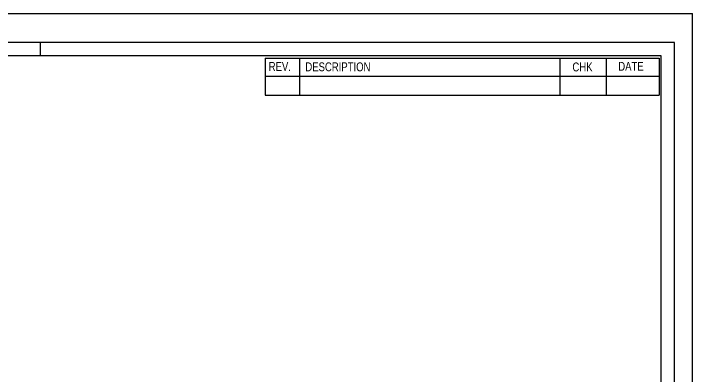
# Model space of a CAD drawing. Header units: millimetres. Extents: x 0 to 297, y 0 to 210.
# Drawn here: x 144.5 to 297, y 128.4 to 210 of the extents above; entities that cross this region are included whole.
import ezdxf

# ---------------------------------------------------------------- set-up
doc = ezdxf.new("R2010")
doc.units = ezdxf.units.MM
doc.header["$LTSCALE"] = 16.335
doc.layers.get('0').update_dxf_attribs({"linetype": 'CONTINUOUS'})
doc.styles.get("Standard").update_dxf_attribs({"font": 'txt', "width": 0.8})

# ---------------------------------------------------------------- blocks, each defined once
blk = doc.blocks.new('*T13')
at = {"color": 0, "linetype": 'ByBlock', "lineweight": -2}
for p, q in [((0, 0), (88.5, 0)), ((0, 0), (0, -8.359375)), ((7.75, 0), (7.75, -8.359375)), ((66.25, 0), (66.25, -8.359375)), ((76.625, 0), (76.625, -8.359375)), ((88.5, 0), (88.5, -8.359375)), ((0, -4.0625), (88.5, -4.0625)), ((0, -8.359375), (88.5, -8.359375))]:
    blk.add_line(p, q, dxfattribs=at)

msp = doc.modelspace()

# ---------------------------------------------------------------- linework, layer by layer
at = {"color": 7, "linetype": 'Continuous'}
for p, q in [((0, 210), (297, 210)), ((297, 0), (297, 210)), ((293, 203.5), (8, 203.5)), ((150.5, 203.5), (150.5, 200.5)), ((293, 4.5), (293, 203.5))]:
    msp.add_line(p, q, dxfattribs=at)
at = {"color": 1, "linetype": 'Continuous'}
for p, q in [((290, 200.5), (16, 200.5)), ((290, 7.5), (290, 200.5))]:
    msp.add_line(p, q, dxfattribs=at)

# ---------------------------------------------------------------- block references
msp.add_blockref('*T13', (201, 200))

# ---------------------------------------------------------------- texts
at = {"color": 7, "linetype": 'Continuous', "char_height": 2, "attachment_point": 1, "line_spacing_factor": 0.9}
for s, insert, width in [('REV.', (201.8061, 199.107), 6.4), ('DESCRIPTION', (210.0452, 199.0264), 17.6), ('CHK', (270.0385, 198.999), 4.8), ('DATE', (280.3411, 199.144), 6.4)]:
    msp.add_mtext(s, dxfattribs=dict(at, insert=insert, width=width))

doc.saveas('drawing.dxf')
